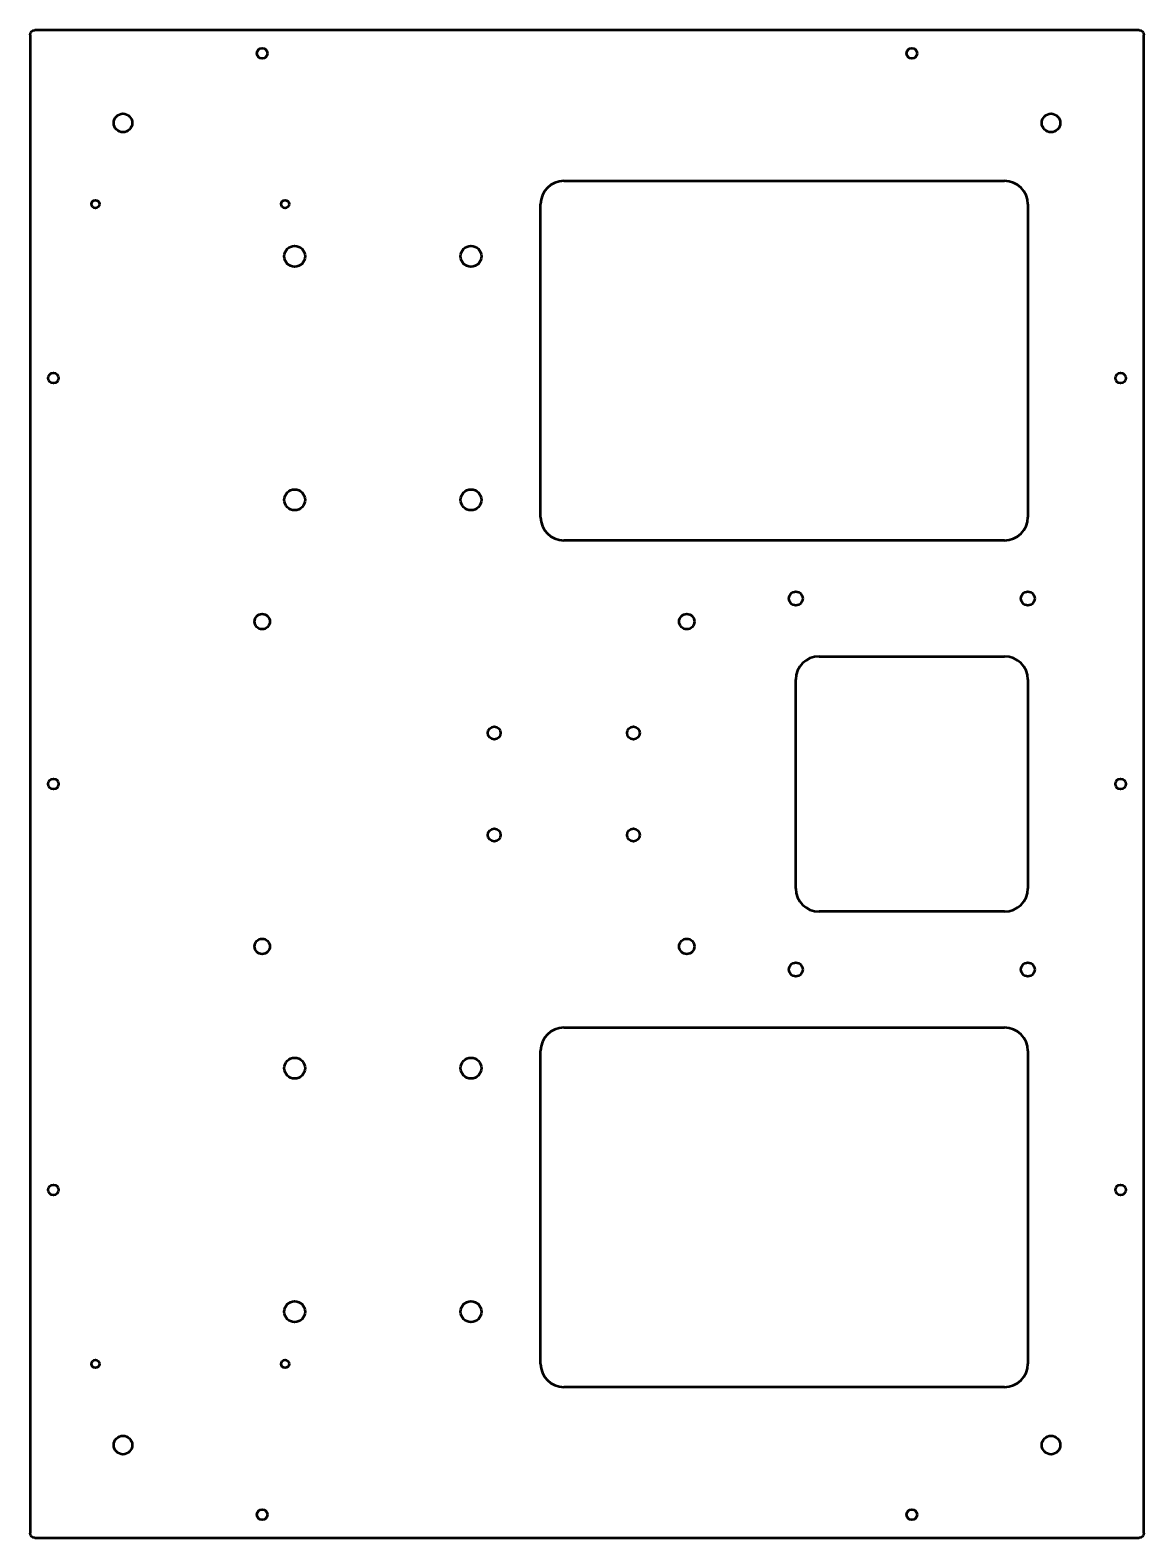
# Model space of a CAD drawing. Header units: inches. Extents: x 0 to 480, y 0 to 650.
import ezdxf

# ---------------------------------------------------------------- set-up
doc = ezdxf.new("R2010")
doc.units = ezdxf.units.IN
doc.header["$MEASUREMENT"] = 0
doc.layers.add('Visible (ISO)', color=7, linetype='Continuous', lineweight=50)

# ---------------------------------------------------------------- blocks, each defined once
blk = doc.blocks.new('2DOF-150-17-BASK-01_Chapa Plataforma inferior_7_VIEW46')
at = {"layer": 'Visible (ISO)'}
for p, q in [((-240, 323), (-240, -323)), ((238, 325), (-238, 325)), ((240, -323), (240, 323)), ((-10, 260), (180, 260)), ((-20, 115), (-20, 250)), ((190, 250), (190, 115)), ((180, 105), (-10, 105)), ((100, 55), (180, 55)), ((90, -45), (90, 45)), ((190, 45), (190, -45)), ((180, -55), (100, -55)), ((-10, -105), (180, -105)), ((-20, -250), (-20, -115)), ((190, -115), (190, -250)), ((180, -260), (-10, -260)), ((-238, -325), (238, -325))]:
    blk.add_line(p, q, dxfattribs=at)
for centre, radius in [((-140, 315), 2.25), ((140, 315), 2.25), ((-200, 285), 4), ((200, 285), 4), ((-211.88, 250), 1.7), ((-130.12, 250), 1.7), ((-126, 227.5), 4.5), ((-50, 227.5), 4.5), ((-230, 175), 2.25), ((230, 175), 2.25), ((-126, 122.5), 4.5), ((-50, 122.5), 4.5), ((90, 80), 3), ((190, 80), 3), ((-140, 70), 3.3), ((43, 70), 3.3), ((-40, 22), 2.75), ((20, 22), 2.75), ((-230, 0), 2.25), ((230, 0), 2.25), ((-40, -22), 2.75), ((20, -22), 2.75), ((-140, -70), 3.3), ((43, -70), 3.3), ((90, -80), 3), ((190, -80), 3), ((-126, -122.5), 4.5), ((-50, -122.5), 4.5), ((-230, -175), 2.25), ((230, -175), 2.25), ((-126, -227.5), 4.5), ((-50, -227.5), 4.5), ((-211.88, -250), 1.7), ((-130.12, -250), 1.7), ((-200, -285), 4), ((200, -285), 4), ((-140, -315), 2.25), ((140, -315), 2.25)]:
    blk.add_circle(centre, radius, dxfattribs=at)
at = {"layer": 'Visible (ISO)', "extrusion": (0, 0, -1)}
for centre, start, end in [((238, 323), 360, 90), ((-238, 323), 90, 180), ((238, -323), 270, 0), ((-238, -323), 180, 270)]:
    blk.add_arc(centre, 2, start, end, dxfattribs=at)
at = {"layer": 'Visible (ISO)'}
for centre, start, end in [((-10, 250), 90, 180), ((180, 250), 0, 90), ((-10, 115), 180, 270), ((180, 115), 270, 360), ((100, 45), 90, 180), ((180, 45), 0, 90), ((100, -45), 180, 270), ((180, -45), 270, 360), ((-10, -115), 90, 180), ((180, -115), 0, 90), ((-10, -250), 180, 270), ((180, -250), 270, 360)]:
    blk.add_arc(centre, 10, start, end, dxfattribs=at)

msp = doc.modelspace()

# ---------------------------------------------------------------- block references
msp.add_blockref('2DOF-150-17-BASK-01_Chapa Plataforma inferior_7_VIEW46', (240, 325))

doc.saveas('drawing.dxf')
